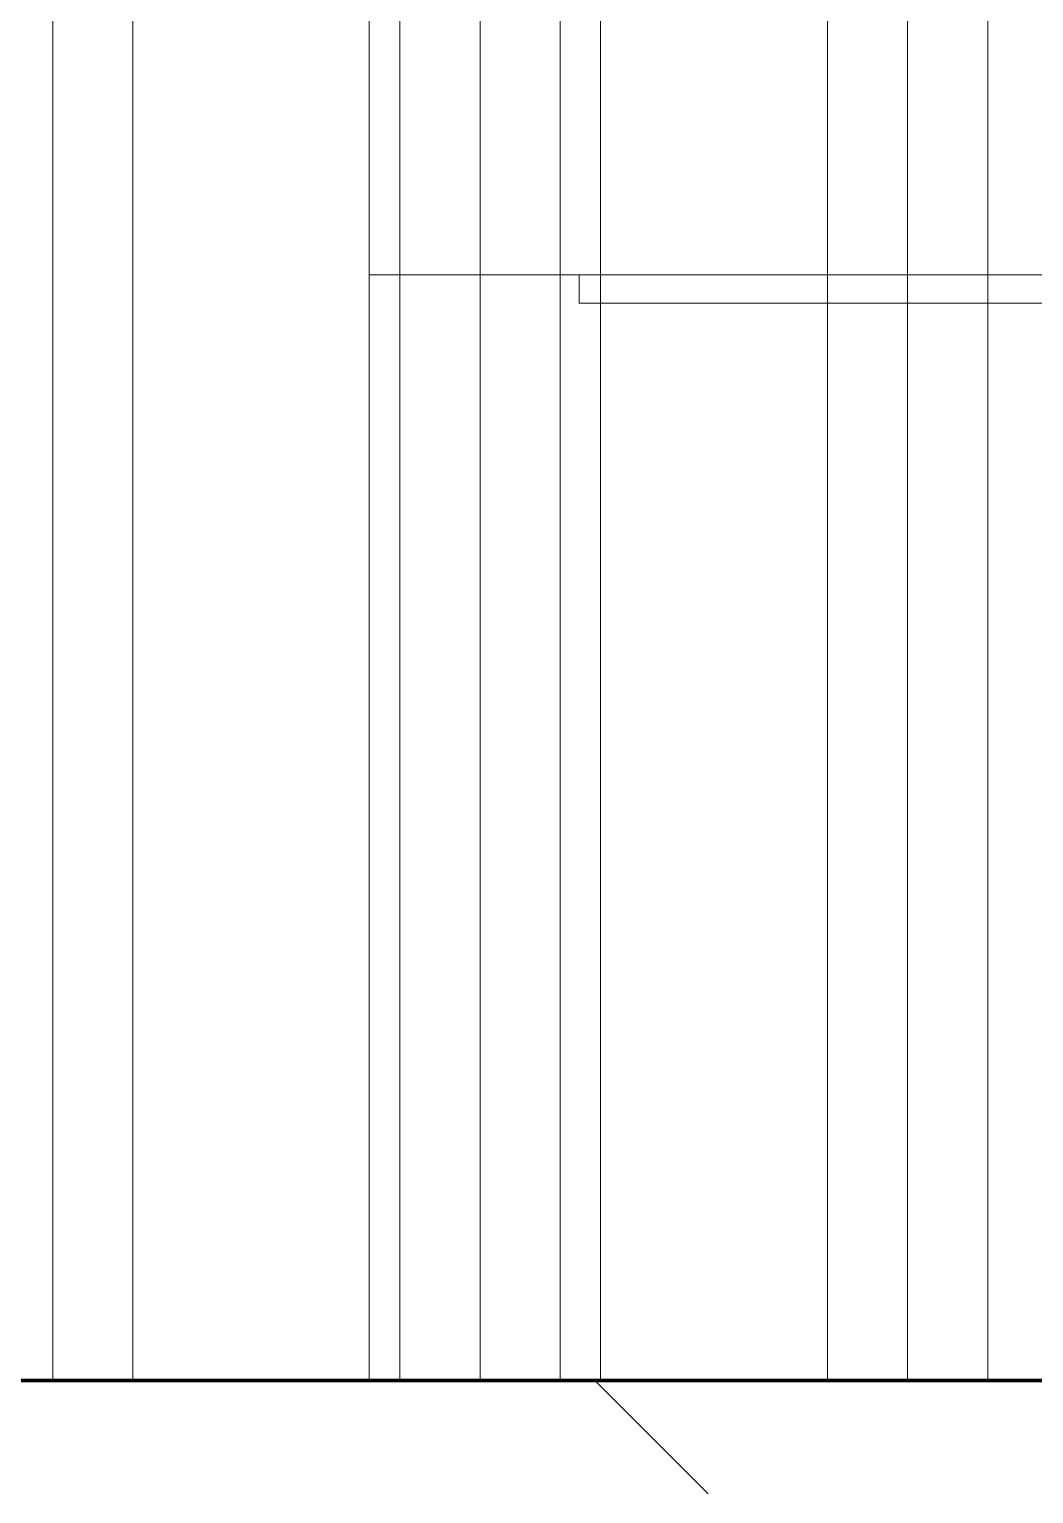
# Model space of a CAD drawing. Header units: inches. Extents: x -536 to 545, y -65 to 280.
# Drawn here: x -121.36 to -114.71, y 1.75 to 11.44 of the extents above; entities that cross this region are included whole.
import ezdxf

# ---------------------------------------------------------------- set-up
doc = ezdxf.new("R2010")
doc.units = ezdxf.units.IN
doc.header["$MEASUREMENT"] = 0
for name, color, linetype, lineweight in [('A-FLOR', 192, 'Continuous', 13), ('A-FLOR-HRAL', 11, 'Continuous', 9), ('A-FLOR-PATT', 8, 'Continuous', 13), ('A-GLAZ', 151, 'Continuous', 13), ('A-WALL', 113, 'Continuous', 13), ('I-WALL', 2, 'Continuous', 13), ('Q-CASE', 31, 'Continuous', 9)]:
    doc.layers.add(name, color=color, linetype=linetype, lineweight=lineweight)

# ---------------------------------------------------------------- blocks, each defined once
blk = doc.blocks.new('Casework 43 - Casework 16-1373929-Fireplace - Angled')
at = {"layer": 'Q-CASE'}
blk.add_line((-117.5814, 2.5), (-117.5814, 36.5), dxfattribs=at)
blk = doc.blocks.new('Railing - 3_4_-1407952-Fireplace - Angled')
at = {"layer": 'A-FLOR-HRAL'}
for p, q in [((-121.7356, 2.5), (-121.7356, 36.5)), ((-121.2053, 2.5), (-121.2053, 36.5)), ((-120.675, 36.5), (-120.675, 2.5))]:
    blk.add_line(p, q, dxfattribs=at)
blk = doc.blocks.new('Railing - Railing-1407735-Fireplace - Angled')
for p in [(0, 0), (2.8284, 0), (5.6569, 0)]:
    blk.add_blockref('Railing - 3_4_-1407952-Fireplace - Angled', p)
blk = doc.blocks.new('Window-Double_Hung-Andersen-400_Series-Tilt_Wash - 25-5_8_ x 88-7_8_-V124-Fireplace - Section - East')
at = {"layer": 'A-GLAZ', "lineweight": 9}
blk.add_line((-90.5347, 9.8125), (-119.1106, 9.8125), dxfattribs=at)

msp = doc.modelspace()

# ---------------------------------------------------------------- hatches: boundary and pattern name
at = {"layer": 'A-FLOR-PATT', "lineweight": 9}
h = msp.add_hatch(dxfattribs=at)
h.set_pattern_fill('FP_147', color=256, style=0, pattern_type=2)
h.set_pattern_definition([(135, (-166.035, 0), (-2.82843, -2.82843), [])])
h.paths.add_polyline_path([(-148.39478, 1.75), (-61.72223, 1.75), (-61.72223, 2.5), (-203.88, 2.5), (-203.88, 1.75), (-155.11303, 1.75)], flags=0)

# ---------------------------------------------------------------- linework, layer by layer
at = {"layer": 'A-FLOR', "lineweight": 70}
msp.add_line((-61.72223, 2.5), (-213.09723, 2.5), dxfattribs=at)
at = {"layer": 'A-WALL', "lineweight": 18}
for p, q in [((-117.72223, 9.625), (-117.72223, 9.8125)), ((-84.59723, 9.625), (-117.72223, 9.625))]:
    msp.add_line(p, q, dxfattribs=at)
at = {"layer": 'I-WALL', "lineweight": 18}
msp.add_line((-119.11055, 38.5), (-119.11055, 2.5), dxfattribs=at)

# ---------------------------------------------------------------- block references
at = {"layer": 'A-FLOR-HRAL'}
msp.add_blockref('Railing - Railing-1407735-Fireplace - Angled', (0, 0), dxfattribs=at)
at = {"layer": 'A-GLAZ', "lineweight": 18}
msp.add_blockref('Window-Double_Hung-Andersen-400_Series-Tilt_Wash - 25-5_8_ x 88-7_8_-V124-Fireplace - Section - East', (0, 0), dxfattribs=at)
at = {"layer": 'Q-CASE'}
msp.add_blockref('Casework 43 - Casework 16-1373929-Fireplace - Angled', (0, 0), dxfattribs=at)

doc.saveas('drawing.dxf')
